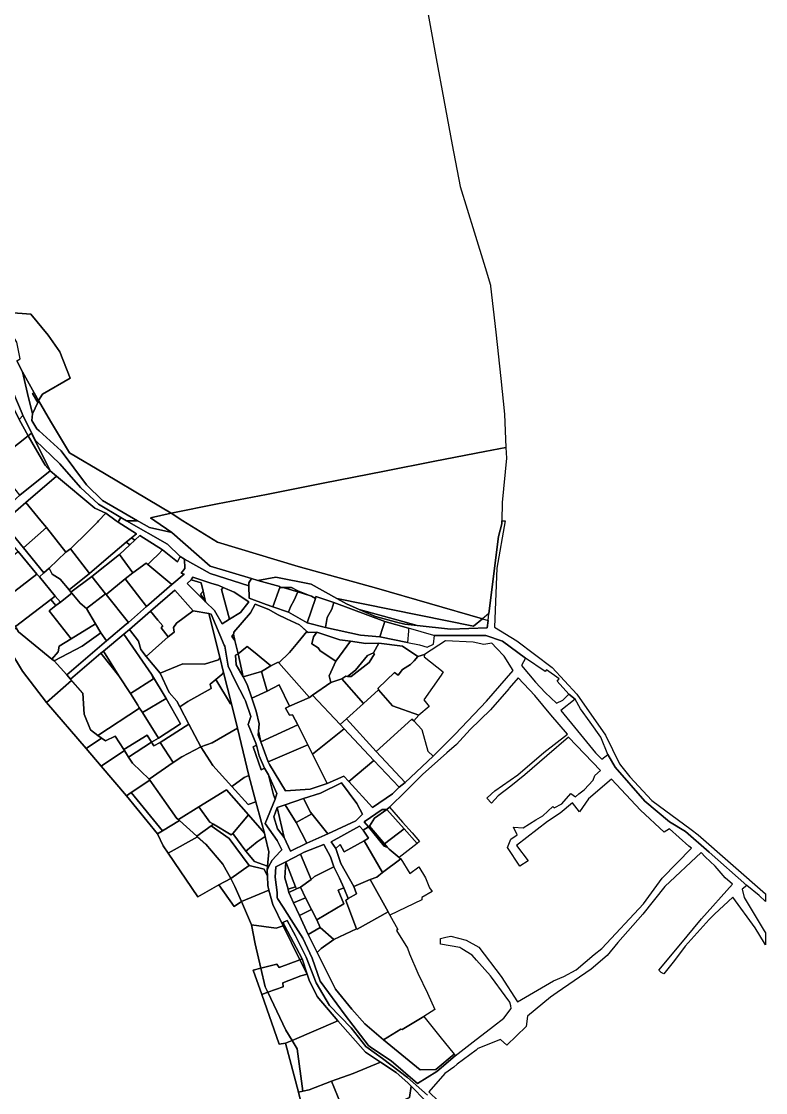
# Model space of a CAD drawing. Header units: feet. Extents: x 197796 to 199821, y 552499 to 555392.
# Drawn here: x 199575.3 to 199821.1, y 553716.9 to 554070.7 of the extents above; entities that cross this region are included whole.
import ezdxf

# ---------------------------------------------------------------- set-up
doc = ezdxf.new("R2010")
doc.units = ezdxf.units.FT
doc.header["$MEASUREMENT"] = 0
doc.layers.add('wipco_지적', color=20, linetype='CONTINUOUS')

msp = doc.modelspace()

# ---------------------------------------------------------------- linework, layer by layer
at = {"layer": 'wipco_지적', "color": 20}
for points in [[(199709.39, 554074.19), (199712.26, 554058.49), (199714.79, 554044.81), (199717.56, 554029.97), (199720.19, 554016.15), (199724.79, 554001.19), (199728.46, 553989.42), (199730.15, 553983.64), (199730.24, 553983.32), (199732, 553968.13), (199733.62, 553952.73), (199734.85, 553940.95), (199735.26, 553930.03), (199728.37, 553928.68), (199711.85, 553925.43), (199695.22, 553922.17), (199674.93, 553918.17), (199656.18, 553914.5), (199639.98, 553911.35), (199624.69, 553908.33), (199617.1, 553912.77), (199602.66, 553921.37), (199591.09, 553928.21), (199584.92, 553938.73), (199580.95, 553945.51), (199582.21, 553947.61), (199591.37, 553952.93), (199587.93, 553961.56), (199584.11, 553967.11), (199578.32, 553974.02), (199571.06, 553974.59)], [(199573.76, 553958.61), (199575.67, 553954.98), (199577.29, 553947.83), (199578.97, 553941.07), (199578.74, 553938.85), (199580.34, 553936.13), (199581.08, 553935.48), (199588.37, 553928.84), (199596.73, 553917.7), (199602.05, 553912.52), (199613.63, 553905.76), (199609.92, 553905.76), (199608.05, 553906.81), (199600.68, 553911.3), (199594.81, 553916.74), (199587.94, 553924.62), (199579.91, 553932.35), (199575.76, 553940.56), (199575.48, 553941.26), (199572.38, 553948.53)], [(199709.38, 553716.1), (199702.79, 553721.92), (199694.49, 553728.17), (199688.99, 553732.13), (199684.19, 553738.32), (199677.01, 553745.69), (199672.59, 553753.11), (199669.35, 553761.66), (199665.74, 553768.74), (199663, 553773.7), (199661.63, 553773.07), (199661.95, 553772.51), (199662.18, 553772.1), (199661.7, 553772.01), (199658.33, 553779.07), (199656.94, 553783.77), (199656.63, 553785.33), (199656.52, 553788.38), (199656.44, 553790.4), (199656.92, 553791.53), (199658.04, 553793.71), (199660.74, 553796.52), (199661.26, 553797.11), (199659.76, 553800.18), (199655.73, 553805.75), (199659.03, 553813.86), (199659.67, 553815.69), (199656.91, 553821.86), (199655.55, 553824.03), (199653.76, 553828.11), (199652.88, 553831.67), (199652.73, 553832.37), (199650.2, 553838.47), (199651.08, 553841.1), (199649.28, 553846.31), (199648.94, 553846.96), (199645.85, 553852.86), (199643.5, 553857.78), (199642.43, 553864.33), (199642.2, 553864.7), (199637.91, 553874.93), (199637.13, 553875.13), (199631.97, 553876.07), (199625.92, 553882.87), (199617.92, 553875.9), (199610.98, 553869.89), (199609.05, 553868.32), (199602.36, 553862.71), (199601.5, 553862.08), (199591.42, 553853.44), (199590.21, 553854.88), (199603.41, 553866.13), (199609.83, 553871.6), (199610.6, 553872.2), (199616.6, 553877.52), (199624.97, 553884.68), (199629.02, 553888.19), (199628.04, 553888.52), (199629.26, 553889.99), (199629.13, 553893.1), (199629.13, 553893.1), (199637.62, 553888.41), (199650.41, 553884.25), (199650.52, 553880.25), (199656.13, 553878.12), (199658.35, 553877.37), (199663.48, 553875.55), (199669.63, 553872.06), (199675.69, 553870.52), (199687.21, 553867.99), (199693.66, 553867.43), (199702.78, 553865.53), (199706.72, 553864.77), (199709.26, 553864), (199711.4, 553865.08), (199711.73, 553867.86), (199728.62, 553867.92), (199734.15, 553866.07), (199741.78, 553860.43), (199740.45, 553857.95), (199745.02, 553852.46), (199748.26, 553849.02), (199751.96, 553845.5), (199754.08, 553846.5), (199756.1, 553848.48), (199758.15, 553846.86), (199753.39, 553843.13), (199758.95, 553836.38), (199764.84, 553829.1), (199767, 553827.07), (199768.98, 553828.54), (199771.43, 553824.45), (199781.2, 553813.18), (199789.32, 553806.29), (199794.64, 553803.15), (199802.45, 553796.36), (199814.91, 553785.27), (199813.27, 553784.05), (199813.94, 553781.4), (199820.61, 553770.38), (199821.06, 553769.73), (199821.06, 553765.67), (199820.65, 553766.24), (199817.58, 553771.38), (199810.22, 553781.5), (199804.15, 553775.86), (199802.47, 553774.07), (199794.53, 553765.3), (199790.99, 553760.54), (199787.41, 553756.09), (199786.57, 553756.63), (199785.81, 553757.35), (199792.49, 553765.43), (199799.92, 553774.28), (199810.12, 553785.73), (199807.75, 553787.89), (199804.38, 553791.66), (199801.08, 553794.76), (199799.77, 553796.2), (199787.8, 553785.03), (199780.56, 553775.87), (199772.21, 553766.46), (199768.71, 553762.18), (199763.5, 553757.73), (199752.26, 553749.94), (199750.03, 553748.41), (199742.37, 553742.2), (199741.93, 553738.76), (199735.64, 553732.53), (199733.5, 553734.47), (199725.98, 553731.42), (199725.44, 553730.96), (199719.22, 553726.35), (199718.05, 553725.35), (199715.16, 553723.27), (199709.78, 553717.19), (199713.05, 553714.1)], [(199571.06, 553863.57), (199575.62, 553856.12), (199583.59, 553845.73), (199596.63, 553830.56), (199601.62, 553824.69), (199609.97, 553814.96), (199620.26, 553802.34), (199622.04, 553798.44), (199623.72, 553795.99), (199633.55, 553781.55), (199640.47, 553785.52), (199645.51, 553778.41), (199647.91, 553780.03), (199651.28, 553772.34), (199652.44, 553766.03), (199654.31, 553758.01), (199651.82, 553757.36), (199654.65, 553749.3), (199660.37, 553732.9), (199662.53, 553733.22), (199666.76, 553717.08), (199669.48, 553705.76)], [(199708.74, 553714.2), (199703.95, 553719.02), (199702.91, 553720.12), (199699.02, 553723.53), (199693.86, 553726.96), (199688.88, 553730.27), (199679.79, 553740.64), (199672.9, 553748.63), (199670.28, 553754.05), (199669.64, 553755.98), (199667.97, 553761.05), (199667.97, 553761.05), (199662.18, 553772.1), (199661.95, 553772.51), (199661.63, 553773.07), (199663, 553773.7), (199665.74, 553768.74), (199669.35, 553761.66), (199672.59, 553753.11), (199677.01, 553745.69), (199684.19, 553738.32), (199688.99, 553732.13), (199694.49, 553728.17), (199702.79, 553721.92), (199709.38, 553716.1)]]:
    msp.add_lwpolyline(points, dxfattribs=at)
for points in [[(199568.96, 553972.82), (199568.93, 553974.28), (199569.44, 553974.36), (199571.06, 553974.59), (199578.32, 553974.02), (199584.11, 553967.11), (199587.93, 553961.56), (199591.37, 553952.93), (199582.21, 553947.61), (199580.95, 553945.51), (199579.51, 553948.09), (199575.67, 553954.98), (199573.76, 553958.61), (199574.85, 553959.3), (199573.75, 553964.77), (199570.94, 553969.1), (199569.58, 553971.43), (199568.96, 553972.82)], [(199571.3, 553952.3), (199572.38, 553948.53), (199575.48, 553941.26), (199575.76, 553940.56), (199574.68, 553939.35), (199574.5, 553939.18), (199568.52, 553951.5), (199571.3, 553952.3)], [(199579.51, 553948.09), (199578.93, 553947.81), (199580.64, 553944.81), (199578.97, 553941.07), (199577.29, 553947.83), (199575.67, 553954.98), (199579.51, 553948.09)], [(199568.52, 553951.5), (199574.5, 553939.18), (199577.45, 553933.89), (199571.06, 553928.82), (199566.23, 553924.99), (199560.06, 553932.71), (199559.65, 553933.14), (199559, 553933.97), (199556.66, 553939.97), (199557.27, 553940.2), (199555.54, 553946.28), (199563.14, 553948.52), (199563.18, 553948.95), (199564.82, 553949.4), (199564.69, 553950.42), (199568.52, 553951.5)], [(199580.64, 553944.81), (199580.95, 553945.51), (199584.92, 553938.73), (199591.09, 553928.21), (199602.66, 553921.37), (199617.1, 553912.77), (199624.69, 553908.33), (199617.86, 553906.77), (199619.33, 553905.76), (199624.97, 553901.88), (199617.52, 553903.54), (199613.99, 553905.55), (199613.63, 553905.76), (199602.05, 553912.52), (199596.73, 553917.7), (199588.37, 553928.84), (199581.08, 553935.48), (199580.34, 553936.13), (199578.74, 553938.85), (199578.97, 553941.07), (199580.64, 553944.81)], [(199580.95, 553945.51), (199580.64, 553944.81), (199578.93, 553947.81), (199579.51, 553948.09), (199580.95, 553945.51)], [(199575.76, 553940.56), (199579.91, 553932.35), (199587.94, 553924.62), (199594.81, 553916.74), (199600.68, 553911.3), (199608.05, 553906.81), (199607.45, 553905.76), (199607.21, 553905.33), (199606.61, 553905.76), (199603.11, 553908.27), (199599.54, 553909.95), (199586.87, 553920.48), (199584.8, 553922.32), (199578.56, 553934.67), (199577.45, 553933.89), (199574.5, 553939.18), (199574.68, 553939.35), (199575.76, 553940.56)], [(199577.45, 553933.89), (199578.56, 553934.67), (199584.8, 553922.32), (199583.14, 553924.12), (199577.45, 553933.89)], [(199566.23, 553924.99), (199571.06, 553928.82), (199577.45, 553933.89), (199583.14, 553924.12), (199584.8, 553922.32), (199574.76, 553914.22), (199571.06, 553918.86), (199567.5, 553923.3), (199566.23, 553924.99)], [(199624.69, 553908.33), (199639.98, 553911.35), (199656.18, 553914.5), (199674.93, 553918.17), (199695.22, 553922.17), (199711.85, 553925.43), (199728.37, 553928.68), (199735.26, 553930.03), (199735.46, 553926.47), (199734, 553911.81), (199733.99, 553905.76), (199733.99, 553904.77), (199732.86, 553900.63), (199729.64, 553875.14), (199727.57, 553873.36), (199692.51, 553883.54), (199666.63, 553890.7), (199639.99, 553898.73), (199628.6, 553905.76), (199624.69, 553908.33)], [(199553.17, 553923.33), (199559.36, 553916.41), (199567.17, 553907.6), (199571.06, 553910.99), (199574.76, 553914.22), (199584.8, 553922.32), (199586.87, 553920.48), (199576.73, 553911.81), (199569.14, 553905.16), (199571.06, 553902.82), (199575.96, 553896.83), (199582.7, 553888.58), (199581.21, 553887.27), (199580.37, 553888.11), (199574.2, 553895.59), (199571.06, 553899.38), (199568.1, 553903.33), (199565.92, 553905.76), (199562.51, 553909.53), (199556.2, 553916.72), (199551.35, 553922.11), (199553.17, 553923.33)], [(199586.87, 553920.48), (199599.54, 553909.95), (199603.11, 553908.27), (199600.75, 553905.76), (199600.36, 553905.34), (199596.55, 553901.44), (199592.33, 553897.35), (199591.51, 553896.54), (199589.93, 553895.37), (199583.49, 553903.52), (199581.67, 553905.76), (199576.73, 553911.81), (199586.87, 553920.48)], [(199583.49, 553903.52), (199575.96, 553896.83), (199571.06, 553902.82), (199569.14, 553905.16), (199576.73, 553911.81), (199581.67, 553905.76), (199583.49, 553903.52)], [(199603.11, 553908.27), (199606.61, 553905.76), (199607.21, 553905.33), (199613.27, 553901.52), (199611.64, 553900.13), (199609.89, 553898.67), (199603.25, 553893.08), (199597.8, 553888.32), (199591.51, 553896.54), (199592.33, 553897.35), (199596.55, 553901.44), (199600.36, 553905.34), (199600.75, 553905.76), (199603.11, 553908.27)], [(199609.92, 553905.76), (199623.46, 553898.09), (199627.69, 553893.99), (199626.81, 553892.24), (199621.82, 553896.2), (199614.36, 553900.94), (199612.76, 553899.34), (199611.64, 553900.13), (199613.27, 553901.52), (199607.21, 553905.33), (199607.45, 553905.76), (199608.05, 553906.81), (199609.92, 553905.76)], [(199624.97, 553901.88), (199619.33, 553905.76), (199617.86, 553906.77), (199624.69, 553908.33), (199628.6, 553905.76), (199639.99, 553898.73), (199666.63, 553890.7), (199692.51, 553883.54), (199727.57, 553873.36), (199724.63, 553870.96), (199679.44, 553880.1), (199670.99, 553884.83), (199659.32, 553887.19), (199653.38, 553886.07), (199651.25, 553886.71), (199637.6, 553890.76), (199624.97, 553901.88)], [(199575.96, 553896.83), (199583.49, 553903.52), (199589.93, 553895.37), (199584.47, 553890.13), (199582.7, 553888.58), (199575.96, 553896.83)], [(199613.63, 553905.76), (199613.99, 553905.55), (199617.52, 553903.54), (199624.97, 553901.88), (199637.6, 553890.76), (199651.25, 553886.71), (199650.36, 553885.31), (199650.41, 553884.25), (199637.62, 553888.41), (199629.13, 553893.1), (199627.69, 553893.99), (199623.46, 553898.09), (199609.92, 553905.76), (199613.63, 553905.76)], [(199733.99, 553905.76), (199735.09, 553905.76), (199732.33, 553890.12), (199731.55, 553870.64), (199738.93, 553866.11), (199750.57, 553857.28), (199758.66, 553848.51), (199768.13, 553835), (199772.81, 553825.46), (199773.6, 553824.56), (199776.23, 553821.2), (199783.48, 553813.37), (199796.53, 553803.84), (199798.81, 553802.09), (199821.06, 553782.52), (199821.06, 553779.98), (199818.89, 553782.05), (199814.91, 553785.27), (199802.45, 553796.36), (199794.64, 553803.15), (199789.32, 553806.29), (199781.2, 553813.18), (199771.43, 553824.45), (199768.98, 553828.54), (199766.66, 553834.3), (199763.14, 553839.28), (199759.9, 553843.66), (199758.15, 553846.86), (199756.1, 553848.48), (199752.19, 553852.82), (199752.88, 553853.55), (199748.69, 553856.59), (199748.23, 553856), (199741.78, 553860.43), (199734.15, 553866.07), (199728.62, 553867.92), (199711.73, 553867.86), (199711.43, 553867.94), (199703.13, 553870.29), (199695.25, 553872.46), (199678.49, 553878.83), (199672.5, 553880.77), (199672.38, 553880.14), (199671.04, 553880.91), (199670.38, 553881.14), (199666.6, 553882.67), (199664.52, 553883.78), (199661.75, 553883.78), (199660.6, 553883.79), (199660.62, 553884.09), (199653.38, 553886.07), (199659.32, 553887.19), (199670.99, 553884.83), (199679.44, 553880.1), (199682.59, 553878.4), (199686.79, 553876.51), (199692.22, 553874.15), (199699.12, 553872.33), (199701.89, 553871.6), (199705.96, 553871.14), (199716.99, 553870.03), (199729.11, 553870.4), (199729.43, 553872.81), (199729.64, 553875.14), (199732.86, 553900.63), (199733.99, 553904.77), (199733.99, 553905.76)], [(199621.82, 553896.2), (199620.43, 553894.67), (199618.5, 553892.76), (199617, 553891.35), (199616.43, 553891.8), (199612.08, 553888.57), (199607.65, 553894.65), (199611.11, 553897.83), (199612.76, 553899.34), (199614.36, 553900.94), (199621.82, 553896.2)], [(199612.76, 553899.34), (199611.11, 553897.83), (199609.89, 553898.67), (199611.64, 553900.13), (199612.76, 553899.34)], [(199580.37, 553888.11), (199568.26, 553878.83), (199563.21, 553886.82), (199562.97, 553887.21), (199574.2, 553895.59), (199580.37, 553888.11)], [(199591.51, 553896.54), (199597.8, 553888.32), (199590.99, 553882.93), (199588.09, 553886.45), (199585.41, 553888.1), (199584.47, 553890.13), (199589.93, 553895.37), (199591.51, 553896.54)], [(199611.11, 553897.83), (199607.65, 553894.65), (199598.54, 553887.33), (199591.59, 553882.24), (199590.99, 553882.93), (199597.8, 553888.32), (199603.25, 553893.08), (199609.89, 553898.67), (199611.11, 553897.83)], [(199621.82, 553896.2), (199626.81, 553892.24), (199627.69, 553893.99), (199629.13, 553893.1), (199629.26, 553889.99), (199628.04, 553888.52), (199629.02, 553888.19), (199624.97, 553884.68), (199617, 553891.35), (199618.5, 553892.76), (199620.43, 553894.67), (199621.82, 553896.2)], [(199607.65, 553894.65), (199612.08, 553888.57), (199609.57, 553886.56), (199603.25, 553881.47), (199603.03, 553881.7), (199598.54, 553887.33), (199607.65, 553894.65)], [(199584.47, 553890.13), (199585.41, 553888.1), (199588.09, 553886.45), (199590.99, 553882.93), (199591.59, 553882.24), (199591.86, 553881.89), (199588.12, 553878.94), (199586.44, 553880.89), (199581.21, 553887.27), (199582.7, 553888.58), (199584.47, 553890.13)], [(199617, 553891.35), (199624.97, 553884.68), (199616.6, 553877.52), (199609.57, 553886.56), (199612.08, 553888.57), (199616.43, 553891.8), (199617, 553891.35)], [(199581.21, 553887.27), (199586.44, 553880.89), (199584.97, 553879.8), (199573.25, 553870.87), (199571.06, 553874.37), (199568.52, 553878.4), (199568.26, 553878.83), (199580.37, 553888.11), (199581.21, 553887.27)], [(199591.59, 553882.24), (199598.54, 553887.33), (199603.03, 553881.7), (199596.78, 553876.85), (199594.61, 553878.59), (199591.86, 553881.89), (199591.59, 553882.24)], [(199609.57, 553886.56), (199616.6, 553877.52), (199610.6, 553872.2), (199603.25, 553881.47), (199609.57, 553886.56)], [(199631.28, 553886.29), (199630.05, 553885.05), (199636.02, 553879.04), (199639.02, 553876.1), (199641.53, 553871.76), (199644.01, 553873.31), (199647.67, 553875.51), (199650.36, 553879.06), (199645.51, 553882.18), (199641.92, 553883.72), (199640.48, 553884.36), (199637.77, 553885.21), (199631.92, 553887.13), (199631.28, 553886.29)], [(199635.26, 553882.51), (199634.37, 553881.55), (199636.02, 553879.04), (199630.05, 553885.05), (199631.28, 553886.29), (199634.62, 553885.24), (199635.26, 553882.51)], [(199631.28, 553886.29), (199631.92, 553887.13), (199637.77, 553885.21), (199640.48, 553884.36), (199641.92, 553883.72), (199641.36, 553883.12), (199644.01, 553873.31), (199641.53, 553871.76), (199639.02, 553876.1), (199636.02, 553879.04), (199635.26, 553882.51), (199634.62, 553885.24), (199631.28, 553886.29)], [(199653.38, 553886.07), (199660.62, 553884.09), (199660.6, 553883.79), (199658.35, 553877.37), (199656.13, 553878.12), (199650.52, 553880.25), (199650.41, 553884.25), (199650.36, 553885.31), (199651.25, 553886.71), (199653.38, 553886.07)], [(199588.12, 553878.94), (199591.86, 553881.89), (199594.61, 553878.59), (199596.78, 553876.85), (199599.75, 553871.78), (199591.69, 553866.75), (199584.37, 553876.01), (199586.61, 553877.8), (199588.12, 553878.94)], [(199603.03, 553881.7), (199603.25, 553881.47), (199610.6, 553872.2), (199609.83, 553871.6), (199603.41, 553866.13), (199601.47, 553868.74), (199599.75, 553871.78), (199596.78, 553876.85), (199603.03, 553881.7)], [(199617.92, 553875.9), (199625.92, 553882.87), (199631.97, 553876.07), (199626.44, 553871.97), (199625.46, 553870.48), (199625.67, 553869.04), (199623.71, 553867.46), (199621.4, 553870.38), (199622, 553871.11), (199620.35, 553872.99), (199617.92, 553875.9)], [(199636.02, 553879.04), (199634.37, 553881.55), (199635.26, 553882.51), (199636.02, 553879.04)], [(199641.92, 553883.72), (199645.51, 553882.18), (199650.36, 553879.06), (199647.67, 553875.51), (199644.01, 553873.31), (199641.36, 553883.12), (199641.92, 553883.72)], [(199661.75, 553883.78), (199666.51, 553882.27), (199665.3, 553879.54), (199664.13, 553877.37), (199663.48, 553875.55), (199658.35, 553877.37), (199660.6, 553883.79), (199661.75, 553883.78)], [(199666.51, 553882.27), (199661.75, 553883.78), (199664.52, 553883.78), (199666.6, 553882.67), (199670.38, 553881.14), (199666.51, 553882.27)], [(199670.38, 553881.14), (199671.04, 553880.91), (199672.38, 553880.14), (199669.63, 553872.06), (199663.48, 553875.55), (199664.13, 553877.37), (199665.3, 553879.54), (199666.51, 553882.27), (199670.38, 553881.14)], [(199586.61, 553877.8), (199584.37, 553876.01), (199591.69, 553866.75), (199587.68, 553864.32), (199587.38, 553862.48), (199585.28, 553860.09), (199574.27, 553869.14), (199573.49, 553870.47), (199573.25, 553870.87), (199584.97, 553879.8), (199586.61, 553877.8)], [(199586.44, 553880.89), (199588.12, 553878.94), (199586.61, 553877.8), (199584.97, 553879.8), (199586.44, 553880.89)], [(199672.86, 553869.01), (199669.94, 553868.86), (199667.11, 553871.42), (199662.79, 553873.42), (199659.83, 553874.87), (199656.97, 553876.49), (199652.48, 553878.29), (199650.97, 553875.33), (199645.46, 553869), (199645.45, 553868.52), (199645.26, 553868.33), (199644.74, 553867.6), (199645.71, 553866.25), (199646.86, 553861.8), (199645.94, 553861.34), (199646.14, 553858.21), (199648.55, 553854.22), (199649.85, 553851.66), (199651.36, 553847.19), (199652.76, 553842.9), (199653.74, 553838.69), (199653.6, 553836.34), (199653.45, 553834.97), (199654.34, 553832.78), (199656.81, 553826.15), (199657.2, 553825.27), (199662.52, 553816.61), (199670.68, 553817.12), (199676.2, 553819.02), (199681.78, 553821.42), (199683.37, 553819.64), (199691.26, 553811.11), (199697.88, 553815.59), (199700.02, 553817.74), (199702.01, 553819.31), (199711.27, 553827.98), (199718.57, 553835.28), (199728.86, 553846.2), (199737.71, 553856.34), (199734.67, 553861.01), (199732.23, 553863.65), (199730.62, 553865.32), (199727.99, 553864.9), (199724.52, 553865.67), (199715.33, 553866.15), (199708.4, 553861.64), (199706.21, 553860.99), (199701.09, 553864.38), (199693.33, 553865.32), (199689.06, 553865.23), (199683.93, 553866.01), (199680.42, 553866.48), (199672.86, 553869.01)], [(199669.57, 553869.19), (199666.58, 553865.62), (199663.78, 553862.27), (199660.23, 553858.9), (199660.01, 553859.08), (199657.64, 553857.86), (199652.42, 553862.17), (199649.82, 553864.26), (199648.11, 553862.79), (199646.86, 553861.8), (199645.71, 553866.25), (199645.26, 553868.33), (199645.45, 553868.52), (199645.46, 553869), (199650.97, 553875.33), (199652.48, 553878.29), (199656.97, 553876.49), (199659.83, 553874.87), (199662.79, 553873.42), (199667.11, 553871.42), (199669.57, 553869.19)], [(199678.49, 553878.83), (199677.78, 553876.64), (199676.29, 553873.8), (199675.69, 553870.52), (199669.63, 553872.06), (199672.38, 553880.14), (199672.5, 553880.77), (199678.49, 553878.83)], [(199695.25, 553872.46), (199694.61, 553870.54), (199693.66, 553867.43), (199687.21, 553867.99), (199675.69, 553870.52), (199676.29, 553873.8), (199677.78, 553876.64), (199678.49, 553878.83), (199695.25, 553872.46)], [(199679.44, 553880.1), (199724.63, 553870.96), (199727.57, 553873.36), (199729.43, 553872.81), (199729.11, 553870.4), (199716.99, 553870.03), (199705.96, 553871.14), (199699.3, 553873.01), (199686.79, 553876.51), (199682.59, 553878.4), (199679.44, 553880.1)], [(199620.35, 553872.99), (199622, 553871.11), (199621.4, 553870.38), (199623.71, 553867.46), (199616.5, 553861), (199614.75, 553863.29), (199613.9, 553866.04), (199610.98, 553869.89), (199617.92, 553875.9), (199620.35, 553872.99)], [(199631.97, 553876.07), (199637.13, 553875.13), (199640.77, 553860.76), (199640.38, 553859.82), (199635.7, 553858.39), (199628.57, 553858.51), (199621.12, 553855.47), (199616.5, 553861), (199623.71, 553867.46), (199625.67, 553869.04), (199625.46, 553870.48), (199626.44, 553871.97), (199631.97, 553876.07)], [(199640.77, 553860.76), (199637.13, 553875.13), (199637.91, 553874.93), (199642.2, 553864.7), (199642.43, 553864.33), (199643.5, 553857.78), (199645.85, 553852.86), (199648.94, 553846.96), (199649.28, 553846.31), (199651.08, 553841.1), (199650.2, 553838.47), (199652.73, 553832.37), (199652.88, 553831.67), (199651.86, 553831.08), (199654.4, 553823.47), (199655.55, 553824.03), (199656.91, 553821.86), (199658.53, 553815.29), (199659.03, 553813.86), (199655.73, 553805.75), (199659.76, 553800.18), (199661.26, 553797.11), (199660.74, 553796.52), (199658.04, 553793.71), (199656.92, 553791.53), (199656.54, 553791.66), (199656.96, 553796.39), (199655.75, 553801.46), (199655.51, 553802.57), (199654.58, 553806.11), (199652.7, 553812.94), (199650.39, 553821.7), (199646.64, 553837.23), (199644.65, 553845.31), (199641.99, 553855.66), (199640.77, 553860.76)], [(199686.79, 553876.51), (199699.3, 553873.01), (199705.96, 553871.14), (199701.89, 553871.6), (199699.12, 553872.33), (199692.22, 553874.15), (199686.79, 553876.51)], [(199599.75, 553871.78), (199601.47, 553868.74), (199595.37, 553864.35), (199586.07, 553859.51), (199585.28, 553860.09), (199587.38, 553862.48), (199587.68, 553864.32), (199591.69, 553866.75), (199599.75, 553871.78)], [(199695.25, 553872.46), (199703.13, 553870.29), (199703.12, 553869.28), (199702.78, 553865.53), (199693.66, 553867.43), (199694.61, 553870.54), (199695.25, 553872.46)], [(199568.66, 553867.14), (199569.26, 553867.5), (199571.06, 553868.75), (199573.49, 553870.47), (199574.27, 553869.14), (199585.28, 553860.09), (199586.07, 553859.51), (199590.21, 553854.88), (199591.42, 553853.44), (199591.8, 553853.01), (199583.59, 553845.73), (199575.62, 553856.12), (199571.06, 553863.57), (199568.66, 553867.14)], [(199601.47, 553868.74), (199603.41, 553866.13), (199590.21, 553854.88), (199586.07, 553859.51), (199595.37, 553864.35), (199601.47, 553868.74)], [(199602.36, 553862.71), (199609.05, 553868.32), (199618.28, 553855.16), (199618.92, 553853.55), (199611.27, 553848.7), (199607.45, 553854.59), (199602.36, 553862.71)], [(199609.05, 553868.32), (199610.98, 553869.89), (199613.9, 553866.04), (199614.75, 553863.29), (199616.5, 553861), (199621.12, 553855.47), (199624.07, 553849.09), (199626.63, 553846.25), (199627.61, 553844.32), (199630.58, 553838.59), (199621.13, 553832.59), (199619.03, 553831.44), (199618.27, 553832.65), (199620.53, 553834.02), (199627.8, 553838.71), (199623.04, 553847.07), (199618.28, 553855.16), (199609.05, 553868.32)], [(199645.71, 553866.25), (199644.74, 553867.6), (199645.26, 553868.33), (199645.71, 553866.25)], [(199669.57, 553869.19), (199669.94, 553868.86), (199672.86, 553869.01), (199671.71, 553867.43), (199671.23, 553865.11), (199673.26, 553863.86), (199673.92, 553862.79), (199679.11, 553859.37), (199676.87, 553854.55), (199677.48, 553852.32), (199671.4, 553848.16), (199670.41, 553847.41), (199664.5, 553854.1), (199660.23, 553858.9), (199663.78, 553862.27), (199666.58, 553865.62), (199669.57, 553869.19)], [(199683.93, 553866.01), (199679.11, 553859.37), (199673.92, 553862.79), (199673.26, 553863.86), (199671.23, 553865.11), (199671.71, 553867.43), (199672.86, 553869.01), (199680.42, 553866.48), (199683.93, 553866.01)], [(199657.64, 553857.86), (199654.51, 553855.96), (199648.55, 553854.22), (199646.86, 553861.8), (199648.11, 553862.79), (199649.82, 553864.26), (199652.42, 553862.17), (199657.64, 553857.86)], [(199693.33, 553865.32), (199691.58, 553862.13), (199689.57, 553861.29), (199685.63, 553856.39), (199682.93, 553854.36), (199682.43, 553854.41), (199681.05, 553853.57), (199677.48, 553852.32), (199676.87, 553854.55), (199679.11, 553859.37), (199683.93, 553866.01), (199689.06, 553865.23), (199693.33, 553865.32)], [(199691.58, 553862.13), (199693.33, 553865.32), (199701.09, 553864.38), (199706.21, 553860.99), (199705, 553859.5), (199703.78, 553858.26), (199701.14, 553856.64), (199699.65, 553854.81), (199698.51, 553855.69), (199693.07, 553850.46), (199693.25, 553849.96), (199688.24, 553845.39), (199681.05, 553853.57), (199682.43, 553854.41), (199682.93, 553854.36), (199684.23, 553854.36), (199690.1, 553858.95), (199691.93, 553861.84), (199691.58, 553862.13)], [(199601.5, 553862.08), (199607.45, 553854.59), (199611.27, 553848.7), (199613.75, 553844.83), (199614.08, 553844.23), (199614.3, 553843.87), (199600.55, 553834.88), (199598.1, 553836.69), (199595.99, 553841.93), (199595.52, 553848.79), (199591.42, 553853.44), (199601.5, 553862.08)], [(199601.5, 553862.08), (199602.36, 553862.71), (199607.45, 553854.59), (199601.5, 553862.08)], [(199641.99, 553855.66), (199641.5, 553855.06), (199639.5, 553853.38), (199637.57, 553851.79), (199637.93, 553850.35), (199630.19, 553846.14), (199627.61, 553844.32), (199626.63, 553846.25), (199624.07, 553849.09), (199621.12, 553855.47), (199628.57, 553858.51), (199635.7, 553858.39), (199640.38, 553859.82), (199640.77, 553860.76), (199641.99, 553855.66)], [(199646.86, 553861.8), (199648.55, 553854.22), (199646.14, 553858.21), (199645.94, 553861.34), (199646.86, 553861.8)], [(199682.93, 553854.36), (199685.63, 553856.39), (199689.57, 553861.29), (199691.58, 553862.13), (199691.93, 553861.84), (199690.1, 553858.95), (199684.23, 553854.36), (199682.93, 553854.36)], [(199708.4, 553861.64), (199708.29, 553860.85), (199714.6, 553855.89), (199713.94, 553854.82), (199708.17, 553846.67), (199709.94, 553844.49), (199706.57, 553841.6), (199697.84, 553844.69), (199693.25, 553849.96), (199693.07, 553850.46), (199698.51, 553855.69), (199699.65, 553854.81), (199701.14, 553856.64), (199703.78, 553858.26), (199705, 553859.5), (199706.21, 553860.99), (199708.4, 553861.64)], [(199660.23, 553858.9), (199664.5, 553854.1), (199670.41, 553847.41), (199663.86, 553844.56), (199660.34, 553851.58), (199656.43, 553849.51), (199654.51, 553855.96), (199657.64, 553857.86), (199660.01, 553859.08), (199660.23, 553858.9)], [(199591.8, 553853.01), (199595.52, 553848.79), (199595.99, 553841.93), (199598.1, 553836.69), (199600.55, 553834.88), (199601.75, 553834), (199596.63, 553830.56), (199583.59, 553845.73), (199591.8, 553853.01)], [(199618.28, 553855.16), (199623.04, 553847.07), (199615.28, 553842.5), (199614.3, 553843.87), (199614.08, 553844.23), (199613.75, 553844.83), (199611.27, 553848.7), (199618.92, 553853.55), (199618.28, 553855.16)], [(199639.5, 553853.38), (199644.37, 553845.35), (199644.65, 553845.31), (199646.64, 553837.23), (199638.29, 553832.45), (199634.53, 553831.09), (199630.58, 553838.59), (199627.61, 553844.32), (199630.19, 553846.14), (199637.93, 553850.35), (199637.57, 553851.79), (199639.5, 553853.38)], [(199641.99, 553855.66), (199644.65, 553845.31), (199644.37, 553845.35), (199639.5, 553853.38), (199641.5, 553855.06), (199641.99, 553855.66)], [(199648.55, 553854.22), (199654.51, 553855.96), (199656.43, 553849.51), (199651.36, 553847.19), (199649.85, 553851.66), (199648.55, 553854.22)], [(199730.25, 553843.29), (199723.52, 553836.88), (199718.96, 553831.85), (199715.73, 553829.15), (199707.78, 553822.01), (199702.23, 553816.47), (199696.84, 553811.14), (199695.95, 553810.43), (199694.44, 553810.43), (199688.49, 553806.32), (199689.87, 553804.64), (199688.17, 553803.6), (199686.96, 553804.95), (199677.59, 553799.76), (199679.13, 553797.55), (199680.72, 553792.61), (199685.02, 553785.03), (199685.94, 553782.59), (199683.18, 553781.06), (199681.75, 553784.5), (199680.37, 553787.7), (199678.4, 553791.52), (199677.34, 553794.83), (199675.1, 553798.88), (199668.63, 553796.27), (199667.42, 553795.69), (199662.55, 553793.18), (199659.27, 553791.48), (199659.08, 553788.05), (199659.68, 553782.98), (199659.78, 553781.38), (199659.87, 553780.97), (199661.68, 553778.12), (199664.4, 553774.01), (199668.26, 553767.92), (199671.32, 553761.28), (199673.97, 553753.68), (199682.14, 553742.44), (199689.77, 553732.58), (199690.59, 553731.91), (199697.43, 553727.38), (199706.14, 553719.87), (199712.48, 553723.92), (199718.57, 553729.02), (199724.44, 553733.67), (199731.24, 553738.8), (199734.61, 553741.45), (199737.01, 553744.69), (199736.93, 553745.61), (199736.63, 553746.74), (199735.04, 553748.87), (199730.58, 553755.03), (199730.24, 553755.51), (199725.53, 553760.65), (199724.14, 553762.32), (199720.76, 553764.43), (199720.09, 553764.86), (199713.63, 553765.92), (199713.71, 553767.84), (199715.4, 553768.2), (199717.14, 553768.57), (199722.14, 553767.29), (199726.34, 553764.97), (199733.76, 553755.25), (199739.15, 553746.92), (199749.72, 553753.08), (199750.96, 553753.79), (199754.44, 553755.23), (199758.54, 553757.51), (199764.45, 553762.56), (199766.99, 553764.49), (199780.7, 553779.25), (199786.95, 553787.69), (199796.54, 553797.63), (199795.71, 553798.28), (199789.27, 553804.03), (199787.59, 553802.92), (199779.74, 553810.19), (199770.14, 553820.45), (199762.61, 553813.97), (199759.64, 553809.63), (199757.29, 553812.61), (199753.23, 553809.2), (199749.03, 553806.46), (199738.83, 553798.51), (199742.63, 553793.5), (199739.84, 553791.74), (199735.83, 553797.81), (199736.95, 553800.65), (199739.06, 553802), (199737.81, 553804.62), (199741.03, 553804.37), (199745.14, 553806.97), (199747.5, 553808.36), (199750.74, 553811.44), (199751.22, 553810.98), (199753.71, 553812.27), (199756.69, 553815.66), (199758.26, 553814.65), (199759.4, 553815.55), (199761.11, 553816.87), (199764.07, 553820.14), (199764.64, 553821.65), (199766.51, 553823.27), (199755.99, 553834.3), (199748.86, 553828.15), (199741.54, 553821.83), (199736.95, 553818.14), (199732.78, 553814.91), (199730.48, 553812.51), (199729.02, 553814.21), (199730.54, 553815.54), (199731.68, 553816.55), (199739.27, 553821.84), (199747.78, 553829.29), (199755.63, 553835.3), (199750.13, 553841.65), (199744.8, 553848.05), (199739.35, 553853.93), (199736.39, 553850.44), (199736.2, 553850.22), (199730.25, 553843.29)], [(199681.05, 553853.57), (199688.24, 553845.39), (199682.58, 553840.34), (199680.55, 553838.54), (199671.4, 553848.16), (199677.48, 553852.32), (199681.05, 553853.57)], [(199656.43, 553849.51), (199660.34, 553851.58), (199663.86, 553844.56), (199662.47, 553843.89), (199663.81, 553841.59), (199664.8, 553841.67), (199666.52, 553838.33), (199654.34, 553832.78), (199653.6, 553836.34), (199653.74, 553838.69), (199652.76, 553842.9), (199651.36, 553847.19), (199656.43, 553849.51)], [(199693.25, 553849.96), (199697.84, 553844.69), (199706.57, 553841.6), (199704.87, 553839.66), (199704.2, 553840.3), (199692.43, 553829.55), (199682.58, 553840.34), (199688.24, 553845.39), (199693.25, 553849.96)], [(199623.04, 553847.07), (199627.8, 553838.71), (199620.53, 553834.02), (199615.28, 553842.5), (199623.04, 553847.07)], [(199670.41, 553847.41), (199671.4, 553848.16), (199680.55, 553838.54), (199681.89, 553837.07), (199671.43, 553828.69), (199669.9, 553831.78), (199666.52, 553838.33), (199664.8, 553841.67), (199663.81, 553841.59), (199662.47, 553843.89), (199663.86, 553844.56), (199670.41, 553847.41)], [(199614.3, 553843.87), (199615.28, 553842.5), (199620.53, 553834.02), (199618.27, 553832.65), (199616.8, 553835.02), (199609.05, 553830.27), (199606.27, 553834.63), (199602.99, 553833.08), (199600.55, 553834.88), (199614.3, 553843.87)], [(199680.55, 553838.54), (199682.58, 553840.34), (199692.43, 553829.55), (199702.01, 553819.31), (199700.02, 553817.74), (199691.66, 553826.57), (199681.89, 553837.07), (199680.55, 553838.54)], [(199704.87, 553839.66), (199707.54, 553836.85), (199709.5, 553829.63), (199711.27, 553827.98), (199702.01, 553819.31), (199692.43, 553829.55), (199704.2, 553840.3), (199704.87, 553839.66)], [(199630.58, 553838.59), (199634.53, 553831.09), (199628.25, 553827.79), (199625.37, 553825.9), (199621.13, 553832.59), (199630.58, 553838.59)], [(199646.64, 553837.23), (199650.39, 553821.7), (199648.85, 553821.01), (199644.76, 553818.01), (199638.47, 553824.91), (199634.53, 553831.09), (199638.29, 553832.45), (199646.64, 553837.23)], [(199653.6, 553836.34), (199654.34, 553832.78), (199653.45, 553834.97), (199653.6, 553836.34)], [(199654.34, 553832.78), (199666.52, 553838.33), (199669.9, 553831.78), (199656.81, 553826.15), (199654.34, 553832.78)], [(199671.43, 553828.69), (199681.89, 553837.07), (199691.66, 553826.57), (199683.37, 553819.64), (199681.78, 553821.42), (199676.2, 553819.02), (199671.43, 553828.69)], [(199601.75, 553834), (199602.99, 553833.08), (199606.27, 553834.63), (199609.05, 553830.27), (199609.3, 553829.86), (199601.62, 553824.69), (199596.63, 553830.56), (199601.75, 553834)], [(199609.05, 553830.27), (199616.8, 553835.02), (199618.27, 553832.65), (199610.6, 553827.71), (199609.05, 553830.27)], [(199621.13, 553832.59), (199625.37, 553825.9), (199617.47, 553820.47), (199611.92, 553825.75), (199610.6, 553827.71), (199618.27, 553832.65), (199619.03, 553831.44), (199621.13, 553832.59)], [(199669.9, 553831.78), (199671.43, 553828.69), (199676.2, 553819.02), (199670.68, 553817.12), (199662.52, 553816.61), (199657.2, 553825.27), (199656.81, 553826.15), (199669.9, 553831.78)], [(199601.62, 553824.69), (199609.3, 553829.86), (199610.6, 553827.71), (199611.92, 553825.75), (199617.47, 553820.47), (199617.7, 553820.15), (199611.54, 553816.02), (199609.97, 553814.96), (199601.62, 553824.69)], [(199634.53, 553831.09), (199638.47, 553824.91), (199644.76, 553818.01), (199650.15, 553812.03), (199652.7, 553812.94), (199654.58, 553806.11), (199655.51, 553802.57), (199650.25, 553808.63), (199642.98, 553816.88), (199633.86, 553811.29), (199627.11, 553807.12), (199626.62, 553807.47), (199617.47, 553820.47), (199625.37, 553825.9), (199628.25, 553827.79), (199634.53, 553831.09)], [(199652.88, 553831.67), (199653.76, 553828.11), (199655.55, 553824.03), (199654.4, 553823.47), (199651.86, 553831.08), (199652.88, 553831.67)], [(199683.37, 553819.64), (199691.66, 553826.57), (199700.02, 553817.74), (199697.88, 553815.59), (199691.26, 553811.11), (199683.37, 553819.64)], [(199650.39, 553821.7), (199652.7, 553812.94), (199650.15, 553812.03), (199644.76, 553818.01), (199648.85, 553821.01), (199650.39, 553821.7)], [(199656.91, 553821.86), (199659.67, 553815.69), (199659.03, 553813.86), (199658.53, 553815.29), (199656.91, 553821.86)], [(199617.7, 553820.15), (199626.62, 553807.47), (199627.11, 553807.12), (199627.46, 553806.8), (199621.83, 553803.35), (199611.54, 553816.02), (199617.7, 553820.15)], [(199668.45, 553814.06), (199662.33, 553811.98), (199659.73, 553811.1), (199658.67, 553807.96), (199659.89, 553804.04), (199662.08, 553801.15), (199664.17, 553796.6), (199669.58, 553799.29), (199676.45, 553802.38), (199685.69, 553806.69), (199687.96, 553808.9), (199686.09, 553812.35), (199680.93, 553819.24), (199674.03, 553815.82), (199668.45, 553814.06)], [(199668.45, 553814.06), (199674.03, 553815.82), (199680.93, 553819.24), (199686.09, 553812.35), (199687.96, 553808.9), (199685.69, 553806.69), (199676.45, 553802.38), (199671.21, 553808.94), (199670.77, 553809.53), (199668.45, 553814.06)], [(199609.97, 553814.96), (199611.54, 553816.02), (199621.83, 553803.35), (199620.26, 553802.34), (199609.97, 553814.96)], [(199633.86, 553811.29), (199642.98, 553816.88), (199650.25, 553808.63), (199645.05, 553802.49), (199644.57, 553802.02), (199638.74, 553805.62), (199637.45, 553806.26), (199633.86, 553811.29)], [(199668.45, 553814.06), (199670.77, 553809.53), (199671.21, 553808.94), (199666.04, 553806.12), (199662.33, 553811.98), (199668.45, 553814.06)], [(199633.86, 553811.29), (199637.45, 553806.26), (199638.74, 553805.62), (199637.92, 553805.05), (199633.18, 553801.61), (199627.46, 553806.8), (199627.11, 553807.12), (199633.86, 553811.29)], [(199662.08, 553801.15), (199659.89, 553804.04), (199658.67, 553807.96), (199659.73, 553811.1), (199662.08, 553801.15)], [(199662.33, 553811.98), (199666.04, 553806.12), (199669.58, 553799.29), (199664.17, 553796.6), (199662.08, 553801.15), (199659.73, 553811.1), (199662.33, 553811.98)], [(199695.95, 553810.43), (199696.84, 553811.14), (199701.16, 553806.24), (199704.28, 553802.71), (199706.71, 553799.89), (199705.96, 553799.21), (199701.64, 553804.03), (199695.95, 553810.43)], [(199650.25, 553808.63), (199655.51, 553802.57), (199655.75, 553801.46), (199653.09, 553799.7), (199649.41, 553796.69), (199645.05, 553802.49), (199650.25, 553808.63)], [(199666.04, 553806.12), (199671.21, 553808.94), (199676.45, 553802.38), (199669.58, 553799.29), (199666.04, 553806.12)], [(199695.95, 553810.43), (199691.91, 553807.5), (199690.19, 553804.87), (199689.87, 553804.64), (199688.49, 553806.32), (199694.44, 553810.43), (199695.95, 553810.43)], [(199695.95, 553810.43), (199701.64, 553804.03), (199695.22, 553799.09), (199690.19, 553804.87), (199691.91, 553807.5), (199695.95, 553810.43)], [(199627.46, 553806.8), (199633.18, 553801.61), (199633.47, 553801.35), (199623.72, 553795.99), (199622.04, 553798.44), (199620.26, 553802.34), (199621.83, 553803.35), (199627.46, 553806.8)], [(199633.18, 553801.61), (199637.92, 553805.05), (199643.93, 553800.86), (199650.48, 553791.91), (199644.4, 553787.67), (199641.75, 553792.32), (199636.14, 553798.93), (199633.18, 553801.61)], [(199637.92, 553805.05), (199638.74, 553805.62), (199644.57, 553802.02), (199645.05, 553802.49), (199649.41, 553796.69), (199652.22, 553793.19), (199656.54, 553791.66), (199656.44, 553790.4), (199656.52, 553788.38), (199655.43, 553790.73), (199650.48, 553791.91), (199643.93, 553800.86), (199637.92, 553805.05)], [(199688.17, 553803.6), (199689.85, 553800.94), (199688.52, 553800.12), (199681.84, 553796.43), (199680.59, 553798.89), (199679.13, 553797.55), (199677.59, 553799.76), (199686.96, 553804.95), (199688.17, 553803.6)], [(199688.17, 553803.6), (199689.87, 553804.64), (199695.06, 553798.32), (199696.19, 553797.85), (199696.71, 553797.27), (199700.02, 553794.55), (199700.55, 553794.08), (199694.56, 553789.59), (199688.52, 553800.12), (199689.85, 553800.94), (199688.17, 553803.6)], [(199689.87, 553804.64), (199690.19, 553804.87), (199695.22, 553799.09), (199696.19, 553797.85), (199695.06, 553798.32), (199689.87, 553804.64)], [(199705.96, 553799.21), (199700.02, 553794.55), (199696.71, 553797.27), (199696.19, 553797.85), (199695.22, 553799.09), (199701.64, 553804.03), (199705.96, 553799.21)], [(199623.72, 553795.99), (199633.47, 553801.35), (199636.14, 553798.93), (199641.75, 553792.32), (199644.4, 553787.67), (199640.47, 553785.52), (199633.55, 553781.55), (199623.72, 553795.99)], [(199655.75, 553801.46), (199656.96, 553796.39), (199656.54, 553791.66), (199652.22, 553793.19), (199649.41, 553796.69), (199653.09, 553799.7), (199655.75, 553801.46)], [(199688.52, 553800.12), (199694.56, 553789.59), (199692.63, 553788.09), (199690.49, 553787.25), (199685.02, 553785.03), (199680.72, 553792.61), (199679.13, 553797.55), (199680.59, 553798.89), (199681.84, 553796.43), (199688.52, 553800.12)], [(199667.42, 553795.69), (199668.63, 553796.27), (199675.1, 553798.88), (199677.34, 553794.83), (199678.4, 553791.52), (199672.08, 553788.26), (199670.93, 553787.28), (199667.42, 553795.69)], [(199663.41, 553784.05), (199663.33, 553783.96), (199663.59, 553782.99), (199664.09, 553781.8), (199665.18, 553779.56), (199667.09, 553775.39), (199670.02, 553769.11), (199672.93, 553763.13), (199679, 553751.02), (199684.4, 553744.5), (199688.72, 553739.57), (199694.83, 553734.39), (199706.92, 553724.46), (199712.15, 553724.5), (199718.22, 553729.6), (199718.57, 553729.02), (199712.48, 553723.92), (199706.14, 553719.87), (199697.43, 553727.38), (199690.59, 553731.91), (199689.77, 553732.58), (199682.14, 553742.44), (199673.97, 553753.68), (199671.32, 553761.28), (199668.26, 553767.92), (199664.4, 553774.01), (199661.68, 553778.12), (199659.87, 553780.97), (199659.78, 553781.38), (199659.68, 553782.98), (199659.08, 553788.05), (199659.27, 553791.48), (199662.55, 553793.18), (199662.32, 553787.82), (199663.41, 553784.05)], [(199665.83, 553784.89), (199663.41, 553784.05), (199662.32, 553787.82), (199662.55, 553793.18), (199665.83, 553784.89)], [(199662.55, 553793.18), (199667.42, 553795.69), (199670.93, 553787.28), (199667.44, 553784.75), (199666.08, 553784.16), (199665.83, 553784.89), (199662.55, 553793.18)], [(199700.55, 553794.08), (199703.58, 553789.29), (199706.5, 553791.49), (199708.77, 553787.87), (199710.08, 553784.51), (199710.96, 553783.32), (199707.51, 553781.34), (199707.48, 553780.62), (199697, 553775.51), (199696.35, 553776.63), (199690.49, 553787.25), (199692.63, 553788.09), (199694.56, 553789.59), (199700.55, 553794.08)], [(199656.52, 553788.38), (199656.63, 553785.33), (199656.94, 553783.77), (199647.91, 553780.03), (199645.79, 553784.95), (199644.4, 553787.67), (199650.48, 553791.91), (199655.43, 553790.73), (199656.52, 553788.38)], [(199656.92, 553791.53), (199656.44, 553790.4), (199656.54, 553791.66), (199656.92, 553791.53)], [(199670.93, 553787.28), (199672.08, 553788.26), (199678.4, 553791.52), (199680.37, 553787.7), (199681.75, 553784.5), (199679.85, 553783.77), (199681.71, 553779.3), (199672.82, 553773.98), (199671.02, 553777.34), (199669.08, 553781.26), (199667.44, 553784.75), (199670.93, 553787.28)], [(199644.4, 553787.67), (199645.79, 553784.95), (199647.91, 553780.03), (199645.51, 553778.41), (199640.47, 553785.52), (199644.4, 553787.67)], [(199685.02, 553785.03), (199690.49, 553787.25), (199696.35, 553776.63), (199686.12, 553770.88), (199685.89, 553771.02), (199682.43, 553780.39), (199683.18, 553781.06), (199685.94, 553782.59), (199685.02, 553785.03)], [(199656.94, 553783.77), (199658.33, 553779.07), (199661.7, 553772.01), (199659.42, 553771.26), (199651.28, 553772.34), (199647.91, 553780.03), (199656.94, 553783.77)], [(199666.08, 553784.16), (199663.59, 553782.99), (199663.33, 553783.96), (199663.41, 553784.05), (199665.83, 553784.89), (199666.08, 553784.16)], [(199667.44, 553784.75), (199669.08, 553781.26), (199665.18, 553779.56), (199664.09, 553781.8), (199663.59, 553782.99), (199666.08, 553784.16), (199667.44, 553784.75)], [(199681.75, 553784.5), (199683.18, 553781.06), (199682.43, 553780.39), (199685.89, 553771.02), (199678.46, 553767.46), (199673.92, 553771.44), (199672.82, 553773.98), (199681.71, 553779.3), (199679.85, 553783.77), (199681.75, 553784.5)], [(199665.18, 553779.56), (199669.08, 553781.26), (199671.02, 553777.34), (199667.09, 553775.39), (199665.18, 553779.56)], [(199671.02, 553777.34), (199672.82, 553773.98), (199673.92, 553771.44), (199670.02, 553769.11), (199667.09, 553775.39), (199671.02, 553777.34)], [(199696.35, 553776.63), (199697, 553775.51), (199699.54, 553770.74), (199699.2, 553770.43), (199702.82, 553764.63), (199703.44, 553762.71), (199706.18, 553756.34), (199709.36, 553749.73), (199711.86, 553744.36), (199708.2, 553742.01), (199701.06, 553737.77), (199700.58, 553737.83), (199694.83, 553734.39), (199688.72, 553739.57), (199684.4, 553744.5), (199679, 553751.02), (199672.93, 553763.13), (199674.22, 553764.55), (199678.46, 553767.46), (199685.89, 553771.02), (199686.12, 553770.88), (199696.35, 553776.63)], [(199661.7, 553772.01), (199667.17, 553760.76), (199660.43, 553758.26), (199659.57, 553759.34), (199654.31, 553758.01), (199652.44, 553766.03), (199651.28, 553772.34), (199659.42, 553771.26), (199661.7, 553772.01)], [(199661.7, 553772.01), (199662.18, 553772.1), (199667.97, 553761.05), (199667.17, 553760.76), (199661.7, 553772.01)], [(199670.02, 553769.11), (199673.92, 553771.44), (199678.46, 553767.46), (199674.22, 553764.55), (199672.93, 553763.13), (199670.02, 553769.11)], [(199667.17, 553760.76), (199667.97, 553761.05), (199669.64, 553755.98), (199667.17, 553760.76)], [(199656.67, 553750.04), (199654.65, 553749.3), (199651.82, 553757.36), (199654.31, 553758.01), (199655.74, 553751.85), (199656.67, 553750.04)], [(199667.17, 553760.76), (199669.64, 553755.98), (199667.51, 553755.46), (199661.65, 553753.15), (199661.75, 553751.87), (199656.67, 553750.04), (199655.74, 553751.85), (199654.31, 553758.01), (199659.57, 553759.34), (199660.43, 553758.26), (199667.17, 553760.76)], [(199656.67, 553750.04), (199661.75, 553751.87), (199661.65, 553753.15), (199667.51, 553755.46), (199669.64, 553755.98), (199670.28, 553754.05), (199672.9, 553748.63), (199679.79, 553740.64), (199664.69, 553734.09), (199662.59, 553737.48), (199656.67, 553750.04)], [(199654.65, 553749.3), (199656.67, 553750.04), (199662.59, 553737.48), (199664.69, 553734.09), (199662.53, 553733.22), (199660.37, 553732.9), (199654.65, 553749.3)], [(199679.79, 553740.64), (199688.88, 553730.27), (199693.86, 553726.96), (199684.8, 553723.21), (199677.66, 553720.63), (199670.26, 553717.78), (199668.25, 553717.34), (199666.34, 553731.36), (199664.69, 553734.09), (199679.79, 553740.64)], [(199708.2, 553742.01), (199713.46, 553735.41), (199718.22, 553729.6), (199712.15, 553724.5), (199706.92, 553724.46), (199694.83, 553734.39), (199700.58, 553737.83), (199701.06, 553737.77), (199708.2, 553742.01)], [(199662.53, 553733.22), (199664.69, 553734.09), (199666.34, 553731.36), (199668.25, 553717.34), (199666.76, 553717.08), (199662.53, 553733.22)], [(199693.86, 553726.96), (199699.02, 553723.53), (199702.91, 553720.12), (199703.95, 553719.02), (199703.46, 553715.3), (199683.63, 553706.12), (199677.66, 553720.63), (199684.8, 553723.21), (199693.86, 553726.96)], [(199668.25, 553717.34), (199670.26, 553717.78), (199677.66, 553720.63), (199683.63, 553706.12), (199684.42, 553704.14), (199672.78, 553699.65), (199671.09, 553699.06), (199669.48, 553705.76), (199666.76, 553717.08), (199668.25, 553717.34)], [(199708.74, 553714.2), (199690.35, 553706.36), (199684.42, 553704.14), (199683.63, 553706.12), (199703.46, 553715.3), (199703.95, 553719.02), (199708.74, 553714.2)]]:
    msp.add_lwpolyline(points, close=True, dxfattribs=at)

doc.saveas('drawing.dxf')
